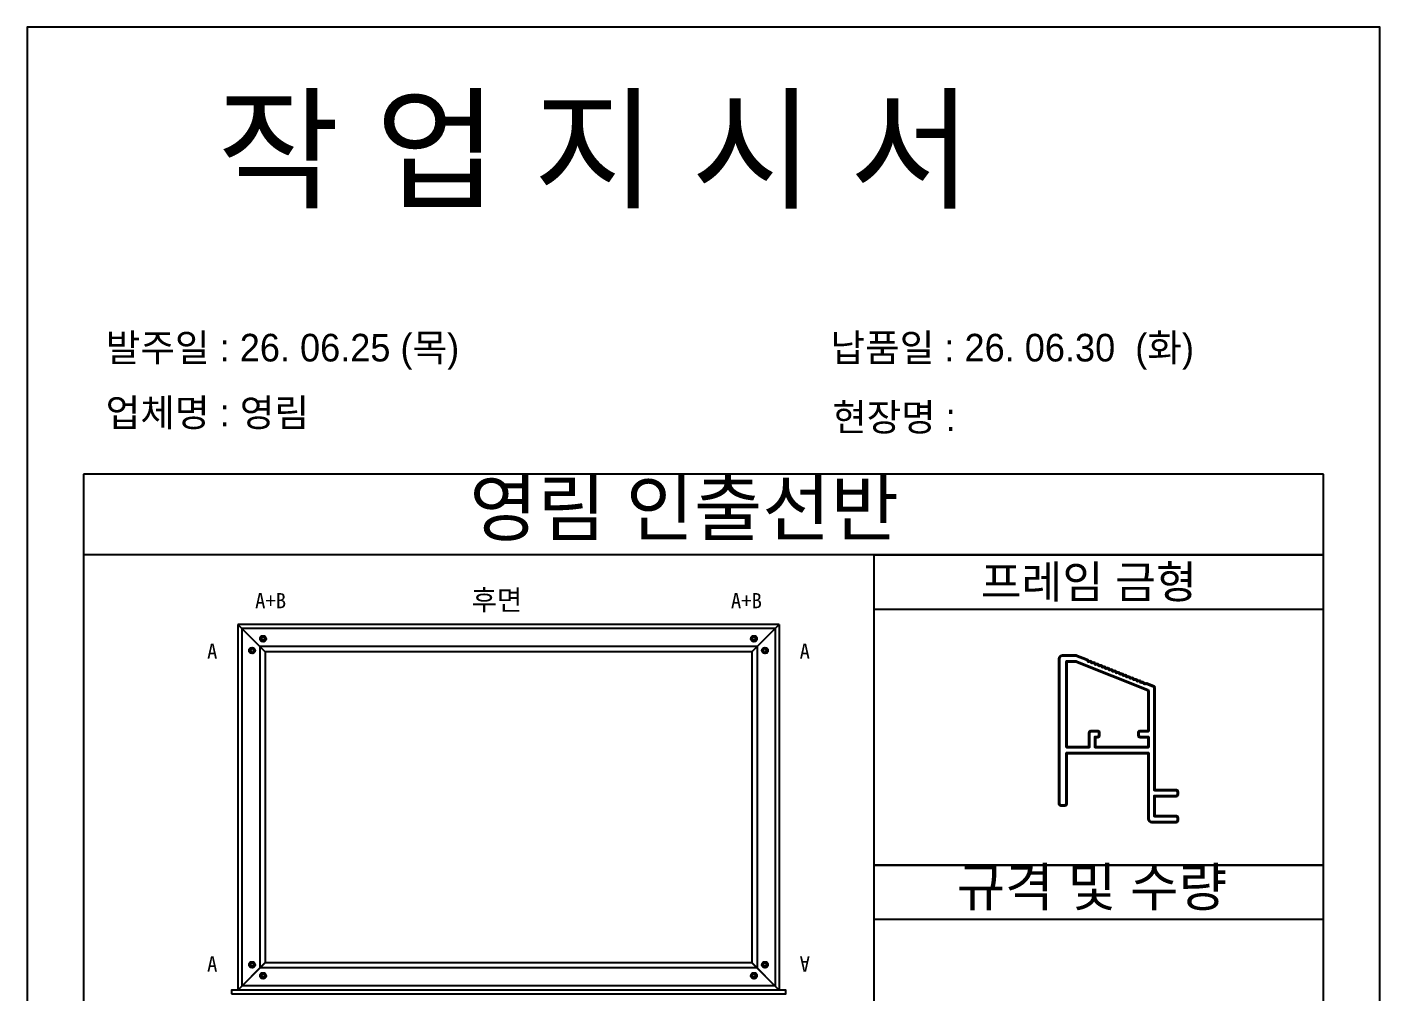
# Model space of a CAD drawing. Header units: millimetres. Extents: x -44117 to 256353, y -2095463 to 65325.
# Drawn here: x 94835 to 97505, y -1017937 to -1016033 of the extents above; entities that cross this region are included whole.
import ezdxf

# ---------------------------------------------------------------- set-up
doc = ezdxf.new("R2010")
doc.units = ezdxf.units.MM
doc.header["$LTSCALE"] = 10
for name, color, linetype in [('02 Glass', 4, 'Continuous'), ('02 Profile', 3, 'Continuous'), ('A', 1, 'Continuous')]:
    doc.layers.add(name, color=color, linetype=linetype)
doc.layers.add('1', color=2, linetype='Continuous', lineweight=40)
doc.layers.add('D', color=4, linetype='Continuous', lineweight=5)
doc.dimstyles.get("Standard").update_dxf_attribs({"dimtxt": 0.18, "dimasz": 0.18, "dimexe": 0.18, "dimexo": 0.0625, "dimgap": 0.09, "dimtad": 0, "dimtih": 1, "dimtoh": 1, "dimdec": 4, "dimzin": 0, "dimdsep": 46, "dimtxsty": 'Standard', "dimcen": 0.09, "dimadec": 0, "dimazin": 0, "dimtfac": 1, "dimtdec": 4, "dimtofl": 0, "dimtmove": 0, "dimatfit": 3, "dimfxl": 0, "dimtolj": 1, "dimtzin": 0, "dimarcsym": 0})
pattern_1 = [(45, (80860.8214, -1014578.5637), (-0.67351921, 0.67351921), [])]
pattern_2 = [(45, (80882.5714, -1014555.3137), (-0.67351921, 0.67351921), [])]
pattern_3 = [(45, (81078.9664, -1013628.2854), (-0.67351921, 0.67351921), [])]
pattern_4 = [(45, (81100.7164, -1013605.0354), (-0.67351921, 0.67351921), [])]
pattern_5 = [(45, (64206.3685, -1019870.8283), (-0.67351921, 0.67351921), [])]
pattern_6 = [(45, (64228.1185, -1019849.0783), (-0.67351921, 0.67351921), [])]
pattern_7 = [(225, (110709.4806, -1020568.3567), (0.67351921, -0.67351921), [])]
pattern_8 = [(225, (110687.7306, -1020590.1067), (0.67351921, -0.67351921), [])]

# ---------------------------------------------------------------- blocks, each defined once
blk = doc.blocks.new('*D7083')
at = {"layer": 'D', "color": 0, "lineweight": -2}
for p, q in [((97105.1, -1017601.6), (97105, -1017601.4)), ((97105.3, -1017601.6), (97105.1, -1017601.6))]:
    blk.add_line(p, q, dxfattribs=at)
at = {"layer": 'D', "color": 0, "insert": (97106, -1017601.6), "char_height": 0.18, "attachment_point": 5, "bg_fill": 3, "box_fill_scale": 1.1, "bg_fill_color": 257, "bg_fill_transparency": 0}
blk.add_mtext('\\A1;R3.2877', dxfattribs=at)
at = {"layer": 'D', "color": 0, "lineweight": -2}
for p, q in [((97102.8, -1017598.7), (97103, -1017598.7)), ((97102.9, -1017598.8), (97102.9, -1017598.6))]:
    blk.add_line(p, q, dxfattribs=at)
at = {"layer": 'D', "color": 0}
blk.add_solid([(97105.1, -1017601.4), (97105, -1017601.5), (97104.9, -1017601.3)], dxfattribs=at)
at = {"layer": 'Defpoints', "color": 0}
for p in [(97102.9, -1017598.7), (97104.9, -1017601.3)]:
    blk.add_point(p, dxfattribs=at)

msp = doc.modelspace()

# ---------------------------------------------------------------- hatches: boundary and pattern name
at = {"layer": 'A'}
h = msp.add_hatch(dxfattribs=at)
h.set_pattern_fill('ANSI31', color=1, scale=0.3)
h.set_pattern_definition(pattern_2)
h.paths.add_polyline_path([(95294.7785, -1017240.16021, 1), (95306.7785, -1017240.16021, 1)])
h.paths.add_polyline_path([(95303.7785, -1017240.16021, -1), (95297.7785, -1017240.16021, -1)], flags=16)
h = msp.add_hatch(dxfattribs=at)
h.set_pattern_fill('ANSI31', color=1, scale=0.3)
h.set_pattern_definition(pattern_2)
h.paths.add_polyline_path([(95294.7785, -1017240.16021, 1), (95306.7785, -1017240.16021, 1)])
h.paths.add_polyline_path([(95303.7785, -1017240.16021, -1), (95297.7785, -1017240.16021, -1)], flags=16)
h = msp.add_hatch(dxfattribs=at)
h.set_pattern_fill('ANSI31', color=1, scale=0.3)
h.set_pattern_definition(pattern_4)
h.paths.add_polyline_path([(96275.5235, -1017240.16021, -1), (96263.5235, -1017240.16021, -1)])
h.paths.add_polyline_path([(96266.5235, -1017240.16021, 1), (96272.5235, -1017240.16021, 1)], flags=16)
h = msp.add_hatch(dxfattribs=at)
h.set_pattern_fill('ANSI31', color=1, scale=0.3)
h.set_pattern_definition(pattern_4)
h.paths.add_polyline_path([(96275.5235, -1017240.16021, -1), (96263.5235, -1017240.16021, -1)])
h.paths.add_polyline_path([(96266.5235, -1017240.16021, 1), (96272.5235, -1017240.16021, 1)], flags=16)
h = msp.add_hatch(dxfattribs=at)
h.set_pattern_fill('ANSI31', color=1, scale=0.3)
h.set_pattern_definition(pattern_1)
h.paths.add_polyline_path([(95273.0285, -1017263.41021, 1), (95285.0285, -1017263.41021, 1)])
h.paths.add_polyline_path([(95282.0285, -1017263.41021, -1), (95276.0285, -1017263.41021, -1)], flags=16)
h = msp.add_hatch(dxfattribs=at)
h.set_pattern_fill('ANSI31', color=1, scale=0.3)
h.set_pattern_definition(pattern_1)
h.paths.add_polyline_path([(95273.0285, -1017263.41021, 1), (95285.0285, -1017263.41021, 1)])
h.paths.add_polyline_path([(95282.0285, -1017263.41021, -1), (95276.0285, -1017263.41021, -1)], flags=16)
h = msp.add_hatch(dxfattribs=at)
h.set_pattern_fill('ANSI31', color=1, scale=0.3)
h.set_pattern_definition(pattern_3)
h.paths.add_polyline_path([(96297.2735, -1017263.41021, -1), (96285.2735, -1017263.41021, -1)])
h.paths.add_polyline_path([(96288.2735, -1017263.41021, 1), (96294.2735, -1017263.41021, 1)], flags=16)
h = msp.add_hatch(dxfattribs=at)
h.set_pattern_fill('ANSI31', color=1, scale=0.3)
h.set_pattern_definition(pattern_3)
h.paths.add_polyline_path([(96297.2735, -1017263.41021, -1), (96285.2735, -1017263.41021, -1)])
h.paths.add_polyline_path([(96288.2735, -1017263.41021, 1), (96294.2735, -1017263.41021, 1)], flags=16)
h = msp.add_hatch(dxfattribs=at)
h.set_pattern_fill('ANSI31', color=1, scale=0.3)
h.set_pattern_definition(pattern_5)
h.paths.add_polyline_path([(95273.0285, -1017883.51021, -1), (95285.0285, -1017883.51021, -1)])
h.paths.add_polyline_path([(95282.0285, -1017883.51021, 1), (95276.0285, -1017883.51021, 1)], flags=16)
h = msp.add_hatch(dxfattribs=at)
h.set_pattern_fill('ANSI31', color=1, scale=0.3)
h.set_pattern_definition(pattern_5)
h.paths.add_polyline_path([(95273.0285, -1017883.51021, -1), (95285.0285, -1017883.51021, -1)])
h.paths.add_polyline_path([(95282.0285, -1017883.51021, 1), (95276.0285, -1017883.51021, 1)], flags=16)
h = msp.add_hatch(dxfattribs=at)
h.set_pattern_fill('ANSI31', color=1, scale=0.3, angle=180)
h.set_pattern_definition(pattern_7)
h.paths.add_polyline_path([(96297.2735, -1017883.51021, 1), (96285.2735, -1017883.51021, 1)])
h.paths.add_polyline_path([(96288.2735, -1017883.51021, -1), (96294.2735, -1017883.51021, -1)], flags=16)
h = msp.add_hatch(dxfattribs=at)
h.set_pattern_fill('ANSI31', color=1, scale=0.3, angle=180)
h.set_pattern_definition(pattern_7)
h.paths.add_polyline_path([(96297.2735, -1017883.51021, 1), (96285.2735, -1017883.51021, 1)])
h.paths.add_polyline_path([(96288.2735, -1017883.51021, -1), (96294.2735, -1017883.51021, -1)], flags=16)
h = msp.add_hatch(dxfattribs=at)
h.set_pattern_fill('ANSI31', color=1, scale=0.3)
h.set_pattern_definition(pattern_6)
h.paths.add_polyline_path([(95294.7785, -1017905.26021, -1), (95306.7785, -1017905.26021, -1)])
h.paths.add_polyline_path([(95303.7785, -1017905.26021, 1), (95297.7785, -1017905.26021, 1)], flags=16)
h = msp.add_hatch(dxfattribs=at)
h.set_pattern_fill('ANSI31', color=1, scale=0.3)
h.set_pattern_definition(pattern_6)
h.paths.add_polyline_path([(95294.7785, -1017905.26021, -1), (95306.7785, -1017905.26021, -1)])
h.paths.add_polyline_path([(95303.7785, -1017905.26021, 1), (95297.7785, -1017905.26021, 1)], flags=16)
h = msp.add_hatch(dxfattribs=at)
h.set_pattern_fill('ANSI31', color=1, scale=0.3, angle=180)
h.set_pattern_definition(pattern_8)
h.paths.add_polyline_path([(96275.5235, -1017905.26021, 1), (96263.5235, -1017905.26021, 1)])
h.paths.add_polyline_path([(96266.5235, -1017905.26021, -1), (96272.5235, -1017905.26021, -1)], flags=16)
h = msp.add_hatch(dxfattribs=at)
h.set_pattern_fill('ANSI31', color=1, scale=0.3, angle=180)
h.set_pattern_definition(pattern_8)
h.paths.add_polyline_path([(96275.5235, -1017905.26021, 1), (96263.5235, -1017905.26021, 1)])
h.paths.add_polyline_path([(96266.5235, -1017905.26021, -1), (96272.5235, -1017905.26021, -1)], flags=16)

# ---------------------------------------------------------------- linework, layer by layer
for p, q in [((97393.98411, -1016915.49188), (94946.07094, -1016915.49188)), ((97393.98411, -1017074.44728), (94946.07094, -1017074.44728)), ((96506.1796, -1017074.44728), (96506.1796, -1019698.53115))]:
    msp.add_line(p, q)
for points in [[(94834.80216, -1019809.79993), (97505.25289, -1019809.79993), (97505.25289, -1016033.01962), (94834.80216, -1016033.01962)], [(97394.07834, -1017075.18764), (96506.1796, -1017075.18764), (96506.1796, -1017181.82064), (97394.07834, -1017181.82064)], [(97394.07834, -1017687.12294), (96506.1796, -1017687.12294), (96506.1796, -1017793.75594), (97394.07834, -1017793.75594)]]:
    msp.add_lwpolyline(points, close=True)
msp.add_lwpolyline([(94946.07094, -1016915.49188), (94946.07094, -1019698.53115), (97393.98411, -1019698.53115), (97393.98411, -1016915.49188)])
at = {"layer": '02 Glass'}
msp.add_lwpolyline([(95238.0785, -1017940.96021), (96332.2235, -1017940.96021), (96332.2235, -1017933.46021), (95238.0785, -1017933.46021)], close=True, dxfattribs=at)
at = {"layer": '02 Profile'}
for p, q in [((96319.4735, -1017211.96021), (95250.8285, -1017211.96021)), ((95304.8285, -1017265.96021), (95250.8285, -1017211.96021)), ((95250.8285, -1017211.96021), (95250.8285, -1017933.46021)), ((95250.8285, -1017211.96021), (95304.8285, -1017265.96021)), ((96311.32367, -1017220.11004), (95258.97833, -1017220.11004)), ((95258.97833, -1017220.11004), (95258.97833, -1017925.31038)), ((96319.4735, -1017211.96021), (96265.4735, -1017265.96021)), ((96319.4735, -1017211.96021), (96265.4735, -1017265.96021)), ((96311.32367, -1017220.11004), (96311.32367, -1017925.31038)), ((96319.4735, -1017211.96021), (96319.4735, -1017933.46021)), ((96275.9735, -1017255.46021), (95294.3285, -1017255.46021)), ((95294.3285, -1017255.46021), (95294.3285, -1017889.96021)), ((96265.4735, -1017265.96021), (95304.8285, -1017265.96021)), ((95304.8285, -1017265.96021), (95304.8285, -1017879.46021)), ((96265.4735, -1017265.96021), (96265.4735, -1017879.46021)), ((96275.9735, -1017255.46021), (96275.9735, -1017889.96021)), ((95304.8285, -1017879.46021), (95250.8285, -1017933.46021)), ((95250.8285, -1017933.46021), (95304.8285, -1017879.46021)), ((96275.9735, -1017889.96021), (95294.3285, -1017889.96021)), ((96265.4735, -1017879.46021), (95304.8285, -1017879.46021)), ((96319.4735, -1017933.46021), (96265.4735, -1017879.46021)), ((96319.4735, -1017933.46021), (96265.4735, -1017879.46021)), ((96319.4735, -1017933.46021), (95250.8285, -1017933.46021)), ((96311.32367, -1017925.31038), (95258.97833, -1017925.31038))]:
    msp.add_line(p, q, dxfattribs=at)
at = {"layer": '1'}
msp.add_lwpolyline([(97047.08286, -1017341.66072), (96904.98109, -1017285.06083), (96886.56991, -1017285.06083), (96886.56991, -1017454.04944), (96931.61162, -1017454.04944), (96931.61162, -1017425.77508, -0.4142135624), (96934.89934, -1017422.48736), (96948.0502, -1017422.48736, -0.4142135624), (96951.33792, -1017425.77508), (96951.33792, -1017431.03542, -0.4142135624), (96948.0502, -1017434.32314), (96943.11863, -1017434.32314), (96943.11863, -1017454.04944), (97048.32555, -1017454.04944), (97048.32555, -1017434.32314), (97031.88697, -1017434.32314, -0.4142135624), (97028.59925, -1017431.03542), (97028.59925, -1017425.77508, -0.4142135624), (97031.88697, -1017422.48736), (97048.32555, -1017422.48736), (97048.32555, -1017343.49333, 0.3070783015)], format="xyb", close=True, dxfattribs=at)
at = {"layer": 'A'}
for p, q in [((95250.8285, -1017211.96021), (95304.2285, -1017265.36021)), ((96319.4735, -1017211.96021), (96266.0735, -1017265.36021)), ((95250.8285, -1017933.46021), (95304.2285, -1017880.06021)), ((96319.4735, -1017933.46021), (96266.0735, -1017880.06021))]:
    msp.add_line(p, q, dxfattribs=at)
at = {"layer": 'A', "color": 242, "true_color": 0xcd2027}
for centre, radius in [((95300.7785, -1017240.16021), 6), ((95300.7785, -1017240.16021), 6), ((95300.7785, -1017240.16021), 3), ((96269.5235, -1017240.16021), 6), ((96269.5235, -1017240.16021), 6), ((96269.5235, -1017240.16021), 3), ((95279.0285, -1017263.41021), 6), ((95279.0285, -1017263.41021), 6), ((95279.0285, -1017263.41021), 3), ((96291.2735, -1017263.41021), 6), ((96291.2735, -1017263.41021), 6), ((96291.2735, -1017263.41021), 3), ((95279.0285, -1017883.51021), 6), ((95279.0285, -1017883.51021), 6), ((95279.0285, -1017883.51021), 3), ((96291.2735, -1017883.51021), 6), ((96291.2735, -1017883.51021), 6), ((96291.2735, -1017883.51021), 3), ((95300.7785, -1017905.26021), 6), ((95300.7785, -1017905.26021), 6), ((95300.7785, -1017905.26021), 3), ((96269.5235, -1017905.26021), 6), ((96269.5235, -1017905.26021), 6), ((96269.5235, -1017905.26021), 3)]:
    msp.add_circle(centre, radius, dxfattribs=at)

# ---------------------------------------------------------------- texts
for s, width, gutter_width, heights, insert, char_height, attachment_point in [('{\\fGulim|b0|i0|c129|p50;작 업 지 시 서}', 4553.9528048, 17.21164, [-214.58863], (95210.23592, -1016177.76395), 192.7704086, 1), ('\\pt11;{\\fGulim|b0|i0|c129|p50;발주일 : 26. 06.25 (목)}', 5257.1634623, 19.86943, [54.84616], (94989.93826, -1016638.45361), 54.5217024, 1), ('{\\fGulim|b0|i0|c129|p50;납품일 : 26. 06.30  (화)}', 5257.1634623, 19.86943, [55.77782], (96420.50187, -1016638.45361), 54.5217024, 1), ('{\\fGulim|b0|i0|c129|p50;업체명 : 영림}', 5257.1634623, 19.86943, [57.40323], (94989.93826, -1016766.66096), 54.5217024, 1), ('{\\fGulim|b0|i0|c129|p50;현장명 :  }', 5221.1406308, 19.73328, [60.42093], (96424.30593, -1016775.8045), 54.1481119, 1), ('{\\fGulim|b0|i0|c129|p50;영림 인출선반}', 2538.6306726, 9.59474, [-119.91001], (95707.62075, -1016928.20302), 107.4611207, 1), ('{\\f굴림|b1|i0|c129|p50;프레임 금형}', 19448.9777018, 250.13109, [-71.72126], (96717.04826, -1017095.82388), 64.3194219, 1), ('{\\f굴림|b1|i0|c129|p50;후면}', 12072.7918459, 155.2668, [-44.36194], (95712.1, -1017143.76428), 39.9257485, 1), ('A+B', 46.0503167, 116.00573, [-30], (95284.92134, -1017150.04778, -0.0857), 30, 1), ('A+B', 46.0503167, 116.00573, [-30], (96285.38066, -1017150.04778, -0.0857), 30, 3), ('A', 46.0503167, 116.00573, [-30], (95190.1191, -1017249.79338, -0.0857), 30, 1), ('A', 46.0503167, 116.00573, [-30], (96380.1829, -1017249.79338, -0.0857), 30, 3), ('{\\f굴림|b1|i0|c129|p50;규격 및 수량}', 23047.5408631, 296.4118, [-85.19319], (96669.68925, -1017692.0375), 76.220176, 1), ('A', 46.0503167, 116.00573, [-30], (95190.1191, -1017897.12705, -0.0857), 30, 7)]:
    msp.add_mtext_dynamic_manual_height_columns(s, width=width, gutter_width=gutter_width, heights=heights, dxfattribs=dict(insert=insert, char_height=char_height, attachment_point=attachment_point))
at = {"insert": (96380.1829, -1017897.12705, -0.0857), "char_height": 30, "attachment_point": 1, "rotation": 180}
msp.add_mtext_dynamic_manual_height_columns('A', width=46.0503167, gutter_width=116.00573, heights=[-30], dxfattribs=at)

# ---------------------------------------------------------------- next in the draw order: dimensions: what is measured, and where the dimension line sits
at = {"layer": 'D'}
dim = msp.add_radius_dim(center=(97102.90156, -1017598.70896), mpoint=(97104.92434, -1017601.30076), dimstyle='Standard', override={"dimfxl": 13, "dimtfill": 1, "dimarcsym": 1}, dxfattribs=at)
dim.commit()
dim.dimension.update_dxf_attribs({"geometry": '*D7083', "text_midpoint": (97105.95583, -1017601.58456)})

# ---------------------------------------------------------------- next in the draw order: linework, layer by layer
msp.add_lwpolyline([(97394.07834, -1017075.18764), (96506.1796, -1017075.18764), (96506.1796, -1017687.12294), (97394.07834, -1017687.12294)], close=True)
at = {"layer": '1', "linetype": 'Continuous'}
msp.add_lwpolyline([(96872.10388, -1017279.80049, -0.4142135624), (96878.67931, -1017273.22505), (96878.67931, -1017273.22505), (96904.98109, -1017273.22505), (96927.1654, -1017282.06118, -0.2391202845), (96929.13198, -1017284.29291, 0.507244027), (96931.10357, -1017285.0782, -0.507244027), (96936.03256, -1017287.04145, 0.507244027), (96938.00416, -1017287.82674, -0.507244027), (96942.93315, -1017289.78999, 0.507244027), (96944.90474, -1017290.57528, -0.507244027), (96949.83373, -1017292.53853, 0.507244027), (96951.80533, -1017293.32382, -0.507244027), (96956.73432, -1017295.28707, 0.507244027), (96958.70592, -1017296.07236, -0.507244027), (96963.63491, -1017298.03561, 0.507244027), (96965.6065, -1017298.8209, -0.507244027), (96970.53549, -1017300.78415, 0.507244027), (96972.50709, -1017301.56944, -0.507244027), (96977.43608, -1017303.53269, 0.507244027), (96979.40767, -1017304.31798, -0.507244027), (96984.33666, -1017306.28123, 0.5072440269), (96986.30826, -1017307.06653, -0.507244027), (96991.23725, -1017309.02977, 0.507244027), (96993.20885, -1017309.81507, -0.507244027), (96998.13784, -1017311.77831, 0.507244027), (97000.10943, -1017312.56361, -0.507244027), (97005.03842, -1017314.52685, 0.507244027), (97007.01002, -1017315.31215, -0.507244027), (97011.93901, -1017317.27539, 0.507244027), (97013.9106, -1017318.06069, -0.507244027), (97018.83959, -1017320.02393, 0.507244027), (97020.81119, -1017320.80923, -0.507244027), (97025.74018, -1017322.77247, 0.507244027), (97027.71178, -1017323.55777, -0.507244027), (97032.64077, -1017325.52101, 0.507244027), (97034.61236, -1017326.30631, -0.5070859448), (97039.54094, -1017328.26795, 0.5106345368), (97041.52489, -1017329.04466, -0.2375027855), (97044.37245, -1017328.74538), (97058.91848, -1017334.53914, -0.3070783015), (97060.16117, -1017336.37175), (97060.16117, -1017538.87251), (97102.90156, -1017538.87251, -0.4142135624), (97106.18928, -1017542.16022), (97106.18928, -1017547.42057, -0.4142135624), (97102.90156, -1017550.70829), (97060.16117, -1017550.70829), (97060.16117, -1017590.16089), (97102.90156, -1017590.16089, -0.4142135624), (97106.18928, -1017593.44861), (97106.18928, -1017598.70896, -0.4142135624), (97102.90156, -1017601.99667), (97054.90093, -1017601.99667), (97054.9009, -1017601.99667, -0.4142135624), (97048.32546, -1017595.42123), (97048.32539, -1017595.42123), (97048.32539, -1017465.88522), (96886.56991, -1017465.88522), (96886.56991, -1017565.83178, -0.4142135624), (96883.2822, -1017569.11949), (96875.39167, -1017569.11949, -0.4142135624), (96872.10396, -1017565.83178), (96872.10396, -1017279.80049)], format="xyb", dxfattribs=at)

doc.saveas('drawing.dxf')
